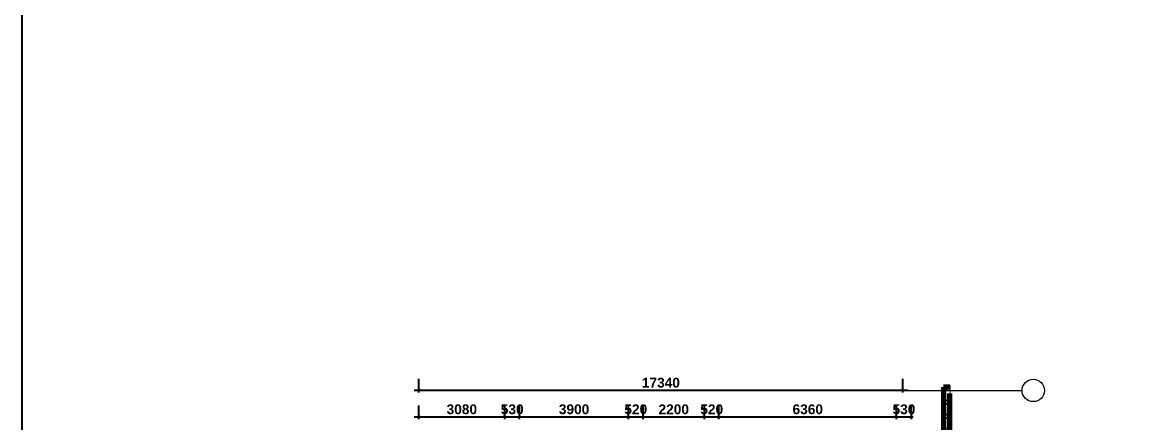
# Model space of a CAD drawing. Header units: inches. Extents: x 22 to 382261, y 22 to 371281.
# Drawn here: x 83902 to 123710, y 220037 to 234365 of the extents above; entities that cross this region are included whole.
import ezdxf

# ---------------------------------------------------------------- set-up
doc = ezdxf.new("R2010")
doc.units = ezdxf.units.IN
doc.header["$MEASUREMENT"] = 0
doc.linetypes.add('Grid Line 1_2_', pattern=[22.225, 12.7, -3.175, 3.175, -3.175])
for name, color, linetype, lineweight in [('A-ANNO-DIMS', 211, 'Continuous', 9), ('A-GLAZ', 151, 'Continuous', 9), ('A-GLAZ-SILL', 1, 'Continuous', 9), ('A-WALL-PATT', 111, 'Continuous', 9), ('I-WALL', 2, 'Continuous', 9), ('S-GRID', 1, 'Continuous', 9), ('S-GRID-IDEN', 1, 'Continuous', 9)]:
    doc.layers.add(name, color=color, linetype=linetype, lineweight=lineweight)
doc.styles.add('Arial_B', font='arialbd.ttf', dxfattribs={"height": 350.793651})
doc.dimstyles.new('2', dxfattribs={"dimscale": 304.8, "dimtxt": 346.888196, "dimasz": 0.221354, "dimexe": 1.338583, "dimexo": 0.0625, "dimgap": 0.278871, "dimtad": 1, "dimdec": 0, "dimzin": 0, "dimdsep": 46, "dimtxsty": 'Arial_B', "dimblk1": 'OBLIQUE', "dimblk2": 'OBLIQUE', "dimsah": 1, "dimcen": 0.09, "dimdle": 0.557743, "dimazin": 0, "dimtfac": 1, "dimtdec": 4, "dimtix": 1, "dimtmove": 0, "dimatfit": 3, "dimfxl": 0.557743, "dimfxlon": 1, "dimtvp": 1, "dimtolj": 1, "dimtzin": 0, "dimarcsym": 2})
pattern_1 = [(45, (128413.5, 212624.16), (-251.447, 251.447), []), (45, (128413.5, 213005.16), (-251.447, 251.447), [])]

# ---------------------------------------------------------------- blocks, each defined once
blk = doc.blocks.new('Windows_Sgl_Plain - 600 by 600-438116-01-GROUND FLOOR DIM- PART A')
at = {"layer": 'A-GLAZ'}
for p, q in [((-300, 161), (-300, -10)), ((-273, 161), (-300, 161)), ((-273, 73), (-300, 73)), ((-300, 73), (-300, 25)), ((-300, -10), (-273, -10)), ((-273, -10), (-300, -10))]:
    blk.add_line(p, q, dxfattribs=at)
at = {"layer": 'A-GLAZ-SILL'}
for p, q in [((-300, 161), (-300, 125)), ((-273, 161), (-300, 161))]:
    blk.add_line(p, q, dxfattribs=at)
blk = doc.blocks.new('_Oblique')
at = {"color": 0, "linetype": 'ByBlock', "lineweight": -2}
blk.add_line((-0.5, -0.5), (0.5, 0.5), dxfattribs=at)
blk = doc.blocks.new('*D4409')
at = {"layer": 'A-ANNO-DIMS', "color": 0, "lineweight": -2, "transparency": 16777216}
for p, q in [((98105, 220170), (98105, 220659)), ((101185, 220170), (101185, 220659)), ((97935, 220251), (101355, 220251))]:
    blk.add_line(p, q, dxfattribs=at)
at = {"layer": 'Defpoints', "color": 0, "transparency": 16777216}
for p in [(98105, 220151), (101185, 220251), (101185, 220151)]:
    blk.add_point(p, dxfattribs=at)
at = {"layer": 'A-ANNO-DIMS', "color": 0, "lineweight": -2, "transparency": 16777216, "xscale": 67.46874999999999, "yscale": 67.46874999999999, "zscale": 67.46874999999999, "rotation": 180}
blk.add_blockref('_Oblique', (98105, 220251), dxfattribs=at)
at = {"layer": 'A-ANNO-DIMS', "color": 0, "lineweight": -2, "transparency": 16777216, "xscale": 67.46874999999999, "yscale": 67.46874999999999, "zscale": 67.46874999999999}
blk.add_blockref('_Oblique', (101185, 220251), dxfattribs=at)
at = {"layer": 'A-ANNO-DIMS', "color": 0, "transparency": 16777216, "insert": (99645, 220516), "char_height": 350.8, "width": 746.25, "attachment_point": 5, "style": 'Arial_B'}
blk.add_mtext('\\A1;3080', dxfattribs=at)
blk = doc.blocks.new('*D4410')
at = {"layer": 'A-ANNO-DIMS', "color": 0, "lineweight": -2, "transparency": 16777216}
for p, q in [((101185, 220170), (101185, 220659)), ((101715, 220170), (101715, 220659)), ((101185, 220251), (101117, 220251)), ((101185, 220251), (101715, 220251)), ((101715, 220251), (101782, 220251))]:
    blk.add_line(p, q, dxfattribs=at)
at = {"layer": 'Defpoints', "color": 0, "transparency": 16777216}
for p in [(101185, 220151), (101715, 220251), (101715, 220151)]:
    blk.add_point(p, dxfattribs=at)
at = {"layer": 'A-ANNO-DIMS', "color": 0, "lineweight": -2, "transparency": 16777216, "xscale": 67.46874999999999, "yscale": 67.46874999999999, "zscale": 67.46874999999999}
blk.add_blockref('_Oblique', (101185, 220251), dxfattribs=at)
at = {"layer": 'A-ANNO-DIMS', "color": 0, "lineweight": -2, "transparency": 16777216, "xscale": 67.46874999999999, "yscale": 67.46874999999999, "zscale": 67.46874999999999, "rotation": 180}
blk.add_blockref('_Oblique', (101715, 220251), dxfattribs=at)
at = {"layer": 'A-ANNO-DIMS', "color": 0, "transparency": 16777216, "insert": (101450, 220516), "char_height": 350.8, "width": 559.69, "attachment_point": 5, "style": 'Arial_B'}
blk.add_mtext('\\A1;530', dxfattribs=at)
blk = doc.blocks.new('*D4411')
at = {"layer": 'A-ANNO-DIMS', "color": 0, "lineweight": -2, "transparency": 16777216}
for p, q in [((101715, 220170), (101715, 220659)), ((105615, 220170), (105615, 220659)), ((101545, 220251), (105785, 220251))]:
    blk.add_line(p, q, dxfattribs=at)
at = {"layer": 'Defpoints', "color": 0, "transparency": 16777216}
for p in [(101715, 220151), (105615, 220251), (105615, 220151)]:
    blk.add_point(p, dxfattribs=at)
at = {"layer": 'A-ANNO-DIMS', "color": 0, "lineweight": -2, "transparency": 16777216, "xscale": 67.46874999999999, "yscale": 67.46874999999999, "zscale": 67.46874999999999, "rotation": 180}
blk.add_blockref('_Oblique', (101715, 220251), dxfattribs=at)
at = {"layer": 'A-ANNO-DIMS', "color": 0, "lineweight": -2, "transparency": 16777216, "xscale": 67.46874999999999, "yscale": 67.46874999999999, "zscale": 67.46874999999999}
blk.add_blockref('_Oblique', (105615, 220251), dxfattribs=at)
at = {"layer": 'A-ANNO-DIMS', "color": 0, "transparency": 16777216, "insert": (103665, 220516), "char_height": 350.8, "width": 746.25, "attachment_point": 5, "style": 'Arial_B'}
blk.add_mtext('\\A1;3900', dxfattribs=at)
blk = doc.blocks.new('*D4412')
at = {"layer": 'A-ANNO-DIMS', "color": 0, "lineweight": -2, "transparency": 16777216}
for p, q in [((105615, 220170), (105615, 220659)), ((106135, 220170), (106135, 220659)), ((105615, 220251), (105547, 220251)), ((105615, 220251), (106135, 220251)), ((106135, 220251), (106202, 220251))]:
    blk.add_line(p, q, dxfattribs=at)
at = {"layer": 'Defpoints', "color": 0, "transparency": 16777216}
for p in [(105615, 220151), (106135, 220251), (106135, 220151)]:
    blk.add_point(p, dxfattribs=at)
at = {"layer": 'A-ANNO-DIMS', "color": 0, "lineweight": -2, "transparency": 16777216, "xscale": 67.46874999999999, "yscale": 67.46874999999999, "zscale": 67.46874999999999}
blk.add_blockref('_Oblique', (105615, 220251), dxfattribs=at)
at = {"layer": 'A-ANNO-DIMS', "color": 0, "lineweight": -2, "transparency": 16777216, "xscale": 67.46874999999999, "yscale": 67.46874999999999, "zscale": 67.46874999999999, "rotation": 180}
blk.add_blockref('_Oblique', (106135, 220251), dxfattribs=at)
at = {"layer": 'A-ANNO-DIMS', "color": 0, "transparency": 16777216, "insert": (105875, 220516), "char_height": 350.8, "width": 559.69, "attachment_point": 5, "style": 'Arial_B'}
blk.add_mtext('\\A1;520', dxfattribs=at)
blk = doc.blocks.new('*D4413')
at = {"layer": 'A-ANNO-DIMS', "color": 0, "lineweight": -2, "transparency": 16777216}
for p, q in [((106135, 220170), (106135, 220659)), ((108335, 220170), (108335, 220659)), ((105965, 220251), (108505, 220251))]:
    blk.add_line(p, q, dxfattribs=at)
at = {"layer": 'Defpoints', "color": 0, "transparency": 16777216}
for p in [(106135, 220151), (108335, 220251), (108335, 220151)]:
    blk.add_point(p, dxfattribs=at)
at = {"layer": 'A-ANNO-DIMS', "color": 0, "lineweight": -2, "transparency": 16777216, "xscale": 67.46874999999999, "yscale": 67.46874999999999, "zscale": 67.46874999999999, "rotation": 180}
blk.add_blockref('_Oblique', (106135, 220251), dxfattribs=at)
at = {"layer": 'A-ANNO-DIMS', "color": 0, "lineweight": -2, "transparency": 16777216, "xscale": 67.46874999999999, "yscale": 67.46874999999999, "zscale": 67.46874999999999}
blk.add_blockref('_Oblique', (108335, 220251), dxfattribs=at)
at = {"layer": 'A-ANNO-DIMS', "color": 0, "transparency": 16777216, "insert": (107235, 220516), "char_height": 350.8, "width": 746.25, "attachment_point": 5, "style": 'Arial_B'}
blk.add_mtext('\\A1;2200', dxfattribs=at)
blk = doc.blocks.new('*D4414')
at = {"layer": 'A-ANNO-DIMS', "color": 0, "lineweight": -2, "transparency": 16777216}
for p, q in [((108335, 220170), (108335, 220659)), ((108855, 220170), (108855, 220659)), ((108335, 220251), (108267, 220251)), ((108335, 220251), (108855, 220251)), ((108855, 220251), (108922, 220251))]:
    blk.add_line(p, q, dxfattribs=at)
at = {"layer": 'Defpoints', "color": 0, "transparency": 16777216}
for p in [(108335, 220151), (108855, 220251), (108855, 220151)]:
    blk.add_point(p, dxfattribs=at)
at = {"layer": 'A-ANNO-DIMS', "color": 0, "lineweight": -2, "transparency": 16777216, "xscale": 67.46874999999999, "yscale": 67.46874999999999, "zscale": 67.46874999999999}
blk.add_blockref('_Oblique', (108335, 220251), dxfattribs=at)
at = {"layer": 'A-ANNO-DIMS', "color": 0, "lineweight": -2, "transparency": 16777216, "xscale": 67.46874999999999, "yscale": 67.46874999999999, "zscale": 67.46874999999999, "rotation": 180}
blk.add_blockref('_Oblique', (108855, 220251), dxfattribs=at)
at = {"layer": 'A-ANNO-DIMS', "color": 0, "transparency": 16777216, "insert": (108595, 220516), "char_height": 350.8, "width": 559.69, "attachment_point": 5, "style": 'Arial_B'}
blk.add_mtext('\\A1;520', dxfattribs=at)
blk = doc.blocks.new('*D4415')
at = {"layer": 'A-ANNO-DIMS', "color": 0, "lineweight": -2, "transparency": 16777216}
for p, q in [((108855, 220170), (108855, 220659)), ((115215, 220170), (115215, 220659)), ((108685, 220251), (115385, 220251))]:
    blk.add_line(p, q, dxfattribs=at)
at = {"layer": 'Defpoints', "color": 0, "transparency": 16777216}
for p in [(108855, 220151), (115215, 220251), (115215, 220151)]:
    blk.add_point(p, dxfattribs=at)
at = {"layer": 'A-ANNO-DIMS', "color": 0, "lineweight": -2, "transparency": 16777216, "xscale": 67.46874999999999, "yscale": 67.46874999999999, "zscale": 67.46874999999999, "rotation": 180}
blk.add_blockref('_Oblique', (108855, 220251), dxfattribs=at)
at = {"layer": 'A-ANNO-DIMS', "color": 0, "lineweight": -2, "transparency": 16777216, "xscale": 67.46874999999999, "yscale": 67.46874999999999, "zscale": 67.46874999999999}
blk.add_blockref('_Oblique', (115215, 220251), dxfattribs=at)
at = {"layer": 'A-ANNO-DIMS', "color": 0, "transparency": 16777216, "insert": (112035, 220516), "char_height": 350.8, "width": 746.25, "attachment_point": 5, "style": 'Arial_B'}
blk.add_mtext('\\A1;6360', dxfattribs=at)
blk = doc.blocks.new('*D4416')
at = {"layer": 'A-ANNO-DIMS', "color": 0, "lineweight": -2, "transparency": 16777216}
for p, q in [((115215, 220170), (115215, 220659)), ((115745, 220170), (115745, 220659)), ((115215, 220251), (115147, 220251)), ((115215, 220251), (115745, 220251)), ((115745, 220251), (115812, 220251))]:
    blk.add_line(p, q, dxfattribs=at)
at = {"layer": 'Defpoints', "color": 0, "transparency": 16777216}
for p in [(115215, 220151), (115745, 220251), (115745, 220151)]:
    blk.add_point(p, dxfattribs=at)
at = {"layer": 'A-ANNO-DIMS', "color": 0, "lineweight": -2, "transparency": 16777216, "xscale": 67.46874999999999, "yscale": 67.46874999999999, "zscale": 67.46874999999999}
blk.add_blockref('_Oblique', (115215, 220251), dxfattribs=at)
at = {"layer": 'A-ANNO-DIMS', "color": 0, "lineweight": -2, "transparency": 16777216, "xscale": 67.46874999999999, "yscale": 67.46874999999999, "zscale": 67.46874999999999, "rotation": 180}
blk.add_blockref('_Oblique', (115745, 220251), dxfattribs=at)
at = {"layer": 'A-ANNO-DIMS', "color": 0, "transparency": 16777216, "insert": (115480, 220516), "char_height": 350.8, "width": 559.69, "attachment_point": 5, "style": 'Arial_B'}
blk.add_mtext('\\A1;530', dxfattribs=at)
blk = doc.blocks.new('Grid - Grid Head - Circle-749417-01-GROUND FLOOR DIM- PART A')
at = {"layer": 'S-GRID-IDEN'}
blk.add_circle((0, 0), 4, dxfattribs=at)
blk = doc.blocks.new('*D4456')
at = {"layer": 'A-ANNO-DIMS', "color": 0, "lineweight": -2, "transparency": 16777216}
for p, q in [((98105, 221124), (98105, 221613)), ((115445, 221124), (115445, 221613)), ((97935, 221205), (115615, 221205))]:
    blk.add_line(p, q, dxfattribs=at)
at = {"layer": 'Defpoints', "color": 0, "transparency": 16777216}
for p in [(98105, 221105), (115445, 221205), (115445, 221105)]:
    blk.add_point(p, dxfattribs=at)
at = {"layer": 'A-ANNO-DIMS', "color": 0, "lineweight": -2, "transparency": 16777216, "xscale": 67.46874999999999, "yscale": 67.46874999999999, "zscale": 67.46874999999999, "rotation": 180}
blk.add_blockref('_Oblique', (98105, 221205), dxfattribs=at)
at = {"layer": 'A-ANNO-DIMS', "color": 0, "lineweight": -2, "transparency": 16777216, "xscale": 67.46874999999999, "yscale": 67.46874999999999, "zscale": 67.46874999999999}
blk.add_blockref('_Oblique', (115445, 221205), dxfattribs=at)
at = {"layer": 'A-ANNO-DIMS', "color": 0, "transparency": 16777216, "insert": (106775, 221469), "char_height": 350.8, "width": 932.81, "attachment_point": 5, "style": 'Arial_B'}
blk.add_mtext('\\A1;17340', dxfattribs=at)

msp = doc.modelspace()

# ---------------------------------------------------------------- hatches: boundary and pattern name
at = {"layer": 'A-WALL-PATT'}
h = msp.add_hatch(dxfattribs=at)
h.set_pattern_fill('FP_1', color=256, style=0, pattern_type=2)
h.set_pattern_definition(pattern_1)
h.paths.add_polyline_path([(116894.7, 221082.4), (117151.4, 221082.4), (117151.4, 221179.4), (117124.7, 221179.4), (117124.7, 221312.4), (116894.7, 221312.4), (116894.7, 221179.4)])
h = msp.add_hatch(dxfattribs=at)
h.set_pattern_fill('FP_1', color=256, style=0, pattern_type=2)
h.set_pattern_definition(pattern_1)
h.paths.add_polyline_path([(117124.7, 219287.4), (117124.7, 221082.4), (116894.7, 221082.4), (116894.7, 219287.4)])

# ---------------------------------------------------------------- linework, layer by layer
msp.add_lwpolyline([(83901.5, 275970.3), (172956.7, 275970.3), (172956.7, 193718.4), (83901.5, 193718.4)], close=True)
at = {"layer": 'I-WALL', "lineweight": 70}
for p, q in [((117124.7, 221312.4), (116894.7, 221312.4)), ((116894.7, 221312.4), (116894.7, 219057.4)), ((117124.7, 221082.4), (117151.4, 221082.4)), ((117124.7, 219287.4), (117124.7, 221082.4))]:
    msp.add_line(p, q, dxfattribs=at)
at = {"layer": 'S-GRID', "linetype": 'Grid Line 1_2_'}
msp.add_line((115329.7, 221192.4), (119711.2, 221192.4), dxfattribs=at)

# ---------------------------------------------------------------- block references
at = {"layer": 'A-GLAZ'}
msp.add_blockref('Windows_Sgl_Plain - 600 by 600-438116-01-GROUND FLOOR DIM- PART A', (117424.7, 221188.9), dxfattribs=at)
at = {"layer": 'S-GRID-IDEN', "xscale": 99.99999999999993, "yscale": 99.99999999999993, "zscale": 99.99999999999993, "rotation": 269.9999999999994}
msp.add_blockref('Grid - Grid Head - Circle-749417-01-GROUND FLOOR DIM- PART A', (120111.2, 221192.4), dxfattribs=at)

# ---------------------------------------------------------------- dimensions: what is measured, and where the dimension line sits
at = {"layer": 'A-ANNO-DIMS'}
for base, p1, p2, override, picture, middle in [((115444.7, 221204.7), (98104.7, 221104.7), (115444.7, 221104.7), {"dimpost": '<>', "dimfxl": 17340}, '*D4456', (106774.7, 221468.8)), ((101184.7, 220251.4), (98104.7, 220151.4), (101184.7, 220151.4), {"dimpost": '<>', "dimfxl": 3080}, '*D4409', (99644.7, 220515.6)), ((101714.7, 220251.4), (101184.7, 220151.4), (101714.7, 220151.4), {"dimpost": '<>', "dimfxl": 530}, '*D4410', (101449.7, 220515.5)), ((105614.7, 220251.4), (101714.7, 220151.4), (105614.7, 220151.4), {"dimpost": '<>', "dimfxl": 3900}, '*D4411', (103664.7, 220515.6)), ((106134.7, 220251.4), (105614.7, 220151.4), (106134.7, 220151.4), {"dimpost": '<>', "dimfxl": 520}, '*D4412', (105874.7, 220515.5)), ((108334.7, 220251.4), (106134.7, 220151.4), (108334.7, 220151.4), {"dimpost": '<>', "dimfxl": 2200}, '*D4413', (107234.7, 220515.5)), ((108854.7, 220251.4), (108334.7, 220151.4), (108854.7, 220151.4), {"dimpost": '<>', "dimfxl": 520}, '*D4414', (108594.7, 220515.5)), ((115214.7, 220251.4), (108854.7, 220151.4), (115214.7, 220151.4), {"dimpost": '<>', "dimfxl": 6360}, '*D4415', (112034.7, 220515.5)), ((115744.7, 220251.4), (115214.7, 220151.4), (115744.7, 220151.4), {"dimpost": '<>', "dimfxl": 530}, '*D4416', (115479.7, 220515.5))]:
    dim = msp.add_linear_dim(base=base, p1=p1, p2=p2, dimstyle='2', override=override, dxfattribs=at)
    dim.commit()
    dim.dimension.update_dxf_attribs({"geometry": picture, "text_midpoint": middle})

doc.saveas('drawing.dxf')
